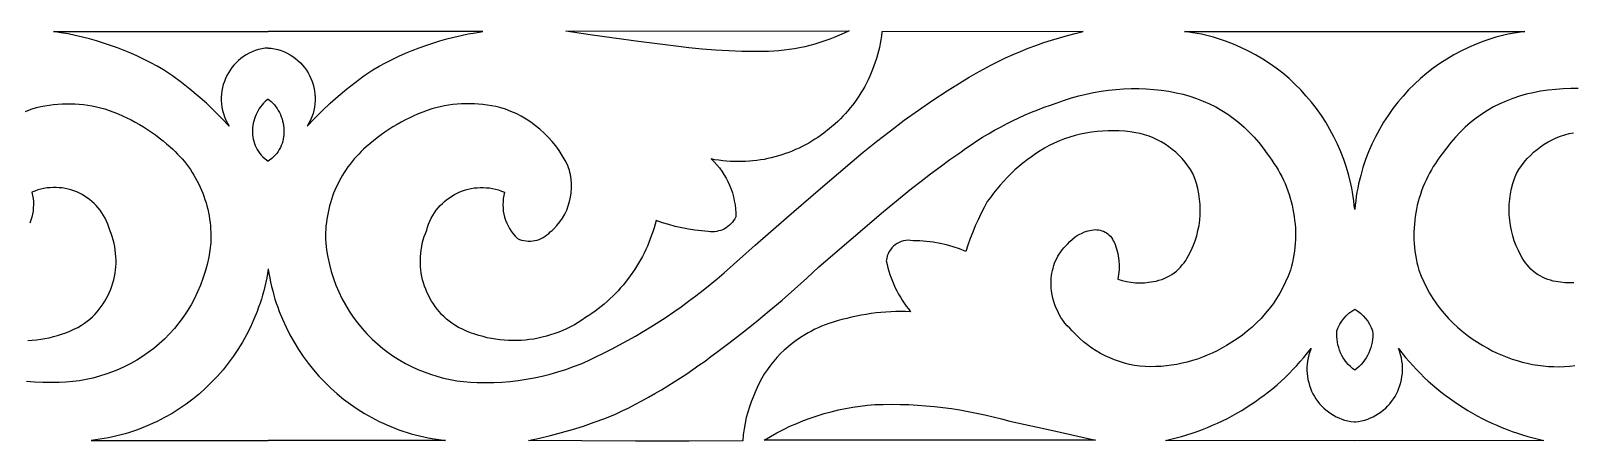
# Model space of a CAD drawing. Extents: x -204 to 222, y -183 to 183.
# Drawn here: x -10.6 to 116.3, y 149.2 to 183 of the extents above; entities that cross this region are included whole.
import ezdxf

# ---------------------------------------------------------------- set-up
doc = ezdxf.new("R2010")
doc.units = 0
doc.header["$MEASUREMENT"] = 0
doc.layers.add('LAYER_1', color=18, linetype='CONTINUOUS')

msp = doc.modelspace()

# ---------------------------------------------------------------- linework, layer by layer
at = {"layer": 'LAYER_1'}
for points in [[(8.93, 181.59), (8.69, 181.57), (8.41, 181.52), (8.13, 181.46), (7.87, 181.38), (7.61, 181.28), (7.36, 181.17), (7.12, 181.04), (6.9, 180.89), (6.68, 180.74), (6.48, 180.57), (6.29, 180.38), (6.11, 180.19), (5.94, 179.99), (5.79, 179.77), (5.65, 179.55), (5.52, 179.32), (5.41, 179.08), (5.32, 178.83), (5.23, 178.58), (5.17, 178.33), (5.12, 178.07), (5.08, 177.8), (5.07, 177.54), (5.07, 177.27), (5.09, 177), (5.12, 176.73), (5.17, 176.46), (5.25, 176.19), (5.34, 175.93), (5.45, 175.66), (5.58, 175.4), (5.73, 175.15), (5.12, 175.8), (4.49, 176.43), (3.84, 177.04), (3.17, 177.64), (2.48, 178.21), (1.78, 178.76), (1.06, 179.29), (0.32, 179.8), (-0.2, 180.1), (-0.74, 180.38), (-1.28, 180.65), (-1.82, 180.91), (-2.37, 181.16), (-2.93, 181.39), (-3.49, 181.61), (-4.06, 181.81), (-4.63, 182), (-5.2, 182.18), (-5.78, 182.34), (-6.37, 182.49), (-6.96, 182.63), (-7.55, 182.75), (-8.14, 182.85), (-8.74, 182.95), (8.93, 182.95)], [(8.93, 181.59), (9.17, 181.57), (9.45, 181.52), (9.73, 181.46), (10, 181.38), (10.26, 181.28), (10.5, 181.17), (10.74, 181.04), (10.97, 180.89), (11.18, 180.74), (11.38, 180.57), (11.58, 180.38), (11.76, 180.19), (11.92, 179.99), (12.08, 179.77), (12.21, 179.55), (12.34, 179.32), (12.45, 179.08), (12.55, 178.83), (12.63, 178.58), (12.7, 178.33), (12.75, 178.07), (12.78, 177.8), (12.8, 177.54), (12.8, 177.27), (12.78, 177), (12.74, 176.73), (12.69, 176.46), (12.62, 176.19), (12.52, 175.93), (12.41, 175.66), (12.28, 175.4), (12.13, 175.15), (12.74, 175.8), (13.38, 176.43), (14.03, 177.04), (14.7, 177.64), (15.38, 178.21), (16.09, 178.76), (16.8, 179.29), (17.54, 179.8), (18.07, 180.1), (18.6, 180.38), (19.14, 180.65), (19.68, 180.91), (20.24, 181.16), (20.79, 181.39), (21.35, 181.61), (21.92, 181.81), (22.49, 182), (23.07, 182.18), (23.65, 182.34), (24.23, 182.49), (24.82, 182.63), (25.41, 182.75), (26, 182.85), (26.6, 182.95), (8.93, 182.95)], [(116.81, 178.25), (116.19, 178.25), (115.57, 178.23), (114.95, 178.18), (114.33, 178.12), (113.71, 178.03), (113.09, 177.91), (112.52, 177.78), (111.97, 177.63), (111.42, 177.44), (110.88, 177.23), (110.36, 177), (109.84, 176.74), (109.34, 176.45), (108.86, 176.14), (108.39, 175.81), (107.94, 175.45), (107.5, 175.08), (107.08, 174.68), (106.69, 174.26), (106.31, 173.82), (105.95, 173.36), (105.61, 172.88), (105.41, 172.63), (105.22, 172.37), (105.04, 172.1), (104.87, 171.84), (104.71, 171.56), (104.55, 171.29), (104.41, 171.01), (104.27, 170.72), (104.14, 170.43), (104.02, 170.14), (103.91, 169.85), (103.81, 169.55), (103.71, 169.25), (103.63, 168.95), (103.55, 168.65), (103.49, 168.34), (103.43, 168.03), (103.38, 167.72), (103.34, 167.41), (103.31, 167.09), (103.29, 166.78), (103.28, 166.47), (103.28, 166.15), (103.28, 165.83), (103.3, 165.52), (103.32, 165.2), (103.36, 164.89), (103.4, 164.57), (103.46, 164.26), (103.52, 163.94), (103.6, 163.63), (103.68, 163.32), (103.87, 162.83), (104.08, 162.35), (104.31, 161.88), (104.57, 161.43), (104.84, 160.98), (105.13, 160.55), (105.44, 160.14), (105.77, 159.74), (106.11, 159.35), (106.47, 158.98), (106.85, 158.62), (107.24, 158.29), (107.65, 157.97), (108.07, 157.67), (108.51, 157.38), (108.96, 157.12), (109.35, 156.9), (109.73, 156.69), (110.13, 156.49), (110.53, 156.32), (110.94, 156.15), (111.35, 156), (111.77, 155.87), (112.19, 155.75), (112.61, 155.65), (113.04, 155.56), (113.48, 155.49), (113.91, 155.44), (114.35, 155.4), (114.79, 155.38), (115.23, 155.37), (115.67, 155.38), (116.1, 155.42), (116.52, 155.48)], [(-11.05, 176.38), (-10.6, 176.55), (-10.15, 176.7), (-9.8, 176.78), (-9.45, 176.84), (-9.1, 176.9), (-8.75, 176.94), (-8.4, 176.97), (-8.04, 176.99), (-7.69, 177), (-7.33, 177), (-6.98, 176.99), (-6.63, 176.97), (-6.27, 176.93), (-5.92, 176.89), (-5.57, 176.83), (-5.22, 176.76), (-4.88, 176.68), (-4.53, 176.59), (-4.16, 176.46), (-3.79, 176.32), (-3.43, 176.18), (-3.07, 176.02), (-2.71, 175.85), (-2.36, 175.68), (-2.02, 175.49), (-1.67, 175.3), (-1.34, 175.1), (-1, 174.89), (-0.68, 174.67), (-0.36, 174.44), (-0.04, 174.21), (0.27, 173.96), (0.57, 173.71), (0.87, 173.45), (1.08, 173.27), (1.28, 173.07), (1.47, 172.87), (1.66, 172.67), (1.85, 172.46), (2.03, 172.25), (2.2, 172.03), (2.36, 171.81), (2.52, 171.59), (2.67, 171.36), (2.81, 171.12), (2.95, 170.89), (3.08, 170.64), (3.21, 170.4), (3.32, 170.15), (3.44, 169.9), (3.54, 169.64), (3.63, 169.39), (3.72, 169.13), (3.81, 168.86), (3.88, 168.6), (3.95, 168.33), (4.01, 168.06), (4.06, 167.79), (4.1, 167.52), (4.14, 167.24), (4.17, 166.97), (4.19, 166.69), (4.2, 166.41), (4.21, 166.13), (4.21, 165.85), (4.2, 165.57), (4.13, 164.96), (4.03, 164.37), (3.9, 163.78), (3.74, 163.2), (3.56, 162.63), (3.35, 162.07), (3.12, 161.52), (2.86, 160.99), (2.58, 160.46), (2.27, 159.95), (1.94, 159.46), (1.58, 158.98), (1.21, 158.52), (0.81, 158.07), (0.38, 157.65), (-0.06, 157.24), (-0.5, 156.88), (-0.95, 156.54), (-1.41, 156.22), (-1.89, 155.92), (-2.38, 155.64), (-2.88, 155.38), (-3.39, 155.15), (-3.9, 154.94), (-4.43, 154.75), (-4.96, 154.58), (-5.5, 154.44), (-6.05, 154.32), (-6.6, 154.22), (-7.16, 154.15), (-7.72, 154.1), (-8.29, 154.07), (-8.96, 154.06), (-9.64, 154.07), (-10.31, 154.11), (-10.98, 154.16)], [(8.93, 177.38), (8.83, 177.3), (8.69, 177.18), (8.55, 177.05), (8.43, 176.91), (8.31, 176.76), (8.2, 176.61), (8.1, 176.45), (8.01, 176.29), (7.93, 176.12), (7.86, 175.94), (7.8, 175.77), (7.74, 175.58), (7.7, 175.4), (7.67, 175.22), (7.65, 175.03), (7.63, 174.84), (7.63, 174.66), (7.64, 174.47), (7.66, 174.28), (7.69, 174.1), (7.74, 173.92), (7.79, 173.74), (7.86, 173.57), (7.93, 173.4), (8.02, 173.23), (8.12, 173.07), (8.24, 172.92), (8.36, 172.77), (8.5, 172.63), (8.65, 172.5), (8.81, 172.37), (8.93, 172.29)], [(8.93, 177.38), (9.03, 177.3), (9.17, 177.18), (9.31, 177.05), (9.44, 176.91), (9.55, 176.76), (9.66, 176.61), (9.76, 176.45), (9.85, 176.29), (9.93, 176.12), (10.01, 175.94), (10.07, 175.77), (10.12, 175.58), (10.16, 175.4), (10.2, 175.22), (10.22, 175.03), (10.23, 174.84), (10.23, 174.66), (10.22, 174.47), (10.2, 174.28), (10.17, 174.1), (10.13, 173.92), (10.07, 173.74), (10.01, 173.57), (9.93, 173.4), (9.84, 173.23), (9.74, 173.07), (9.63, 172.92), (9.5, 172.77), (9.37, 172.63), (9.22, 172.5), (9.05, 172.37), (8.93, 172.29)], [(116.45, 162.28), (116.08, 162.27), (115.71, 162.28), (115.34, 162.32), (114.97, 162.38), (114.74, 162.42), (114.51, 162.48), (114.29, 162.55), (114.07, 162.64), (113.86, 162.74), (113.66, 162.85), (113.46, 162.97), (113.27, 163.1), (113.09, 163.24), (112.91, 163.4), (112.75, 163.56), (112.59, 163.74), (112.45, 163.92), (112.32, 164.12), (112.19, 164.32), (112.08, 164.53), (111.88, 164.92), (111.7, 165.32), (111.54, 165.73), (111.41, 166.15), (111.3, 166.57), (111.22, 167), (111.16, 167.43), (111.12, 167.86), (111.11, 168.29), (111.13, 168.72), (111.16, 169.16), (111.23, 169.59), (111.31, 170.02), (111.42, 170.44), (111.56, 170.86), (111.72, 171.27), (111.92, 171.59), (112.13, 171.9), (112.36, 172.2), (112.6, 172.49), (112.86, 172.75), (113.13, 173.01), (113.41, 173.25), (113.71, 173.47), (114.01, 173.68), (114.33, 173.87), (114.66, 174.04), (114.99, 174.19), (115.34, 174.33), (115.69, 174.45), (116.05, 174.55), (116.42, 174.62)], [(-10.85, 157.53), (-10.5, 157.55), (-10.15, 157.59), (-9.8, 157.63), (-9.45, 157.69), (-9.1, 157.76), (-8.76, 157.85), (-8.42, 157.94), (-8.08, 158.05), (-7.74, 158.17), (-7.41, 158.3), (-7.08, 158.45), (-6.75, 158.61), (-6.43, 158.78), (-6.19, 158.94), (-5.97, 159.11), (-5.75, 159.29), (-5.55, 159.48), (-5.35, 159.68), (-5.16, 159.89), (-4.99, 160.1), (-4.82, 160.32), (-4.66, 160.54), (-4.52, 160.77), (-4.38, 161.01), (-4.26, 161.25), (-4.14, 161.5), (-4.04, 161.75), (-3.94, 162), (-3.86, 162.26), (-3.79, 162.53), (-3.73, 162.79), (-3.68, 163.06), (-3.64, 163.33), (-3.62, 163.6), (-3.6, 163.87), (-3.6, 164.15), (-3.61, 164.42), (-3.63, 164.7), (-3.66, 164.97), (-3.7, 165.25), (-3.76, 165.52), (-3.83, 165.8), (-3.91, 166.07), (-4.01, 166.34), (-4.11, 166.6), (-4.19, 166.86), (-4.28, 167.11), (-4.38, 167.35), (-4.5, 167.59), (-4.62, 167.81), (-4.76, 168.03), (-4.91, 168.24), (-5.06, 168.43), (-5.23, 168.62), (-5.41, 168.8), (-5.59, 168.97), (-5.78, 169.13), (-5.98, 169.27), (-6.19, 169.41), (-6.4, 169.53), (-6.62, 169.65), (-6.84, 169.75), (-7.07, 169.84), (-7.31, 169.92), (-7.55, 169.98), (-7.79, 170.03), (-8.03, 170.08), (-8.28, 170.1), (-8.53, 170.12), (-8.78, 170.12), (-9.03, 170.1), (-9.28, 170.08), (-9.54, 170.03), (-9.79, 169.98), (-10.04, 169.91), (-10.29, 169.82), (-10.54, 169.72), (-10.48, 169.46), (-10.43, 169.21), (-10.4, 168.95), (-10.4, 168.69), (-10.41, 168.43), (-10.43, 168.17), (-10.47, 167.92), (-10.53, 167.67), (-10.61, 167.43), (-10.7, 167.19)], [(8.93, 163.43), (8.93, 163.39), (8.87, 163.03), (8.81, 162.68), (8.73, 162.32), (8.65, 161.97), (8.57, 161.62), (8.47, 161.27), (8.37, 160.93), (8.26, 160.59), (8.14, 160.26), (8.02, 159.92), (7.76, 159.27), (7.47, 158.62), (7.15, 158), (6.81, 157.39), (6.44, 156.79), (6.05, 156.21), (5.64, 155.65), (5.21, 155.11), (4.75, 154.59), (4.27, 154.09), (3.77, 153.61), (3.26, 153.15), (2.72, 152.71), (2.17, 152.29), (1.6, 151.9), (1.01, 151.53), (0.4, 151.19), (-0.22, 150.87), (-0.53, 150.72), (-0.85, 150.58), (-1.17, 150.44), (-1.5, 150.31), (-1.83, 150.19), (-2.16, 150.07), (-2.5, 149.96), (-2.84, 149.86), (-3.18, 149.76), (-3.53, 149.68), (-3.87, 149.6), (-4.22, 149.52), (-4.58, 149.46), (-4.93, 149.4), (-5.29, 149.35), (-5.65, 149.31), (8.94, 149.31)], [(8.93, 163.43), (8.93, 163.39), (8.99, 163.03), (9.06, 162.68), (9.13, 162.32), (9.21, 161.97), (9.3, 161.62), (9.39, 161.27), (9.49, 160.93), (9.6, 160.59), (9.72, 160.26), (9.84, 159.92), (10.11, 159.27), (10.4, 158.62), (10.71, 158), (11.06, 157.39), (11.42, 156.79), (11.81, 156.21), (12.22, 155.65), (12.66, 155.11), (13.11, 154.59), (13.59, 154.09), (14.09, 153.61), (14.61, 153.15), (15.14, 152.71), (15.7, 152.29), (16.27, 151.9), (16.85, 151.53), (17.46, 151.19), (18.08, 150.87), (18.4, 150.72), (18.71, 150.58), (19.04, 150.44), (19.36, 150.31), (19.69, 150.19), (20.03, 150.07), (20.36, 149.96), (20.7, 149.86), (21.04, 149.76), (21.39, 149.68), (21.74, 149.6), (22.09, 149.52), (22.44, 149.46), (22.8, 149.4), (23.16, 149.35), (23.52, 149.31), (8.93, 149.31)]]:
    msp.add_lwpolyline(points, dxfattribs=at)
for points in [[(59.47, 182.92), (59.43, 182.59), (59.38, 182.27), (59.32, 181.95), (59.26, 181.64), (59.18, 181.33), (59.1, 181.02), (59.01, 180.72), (58.92, 180.42), (58.81, 180.12), (58.7, 179.83), (58.59, 179.54), (58.46, 179.26), (58.33, 178.98), (58.19, 178.7), (58.05, 178.43), (57.9, 178.16), (57.74, 177.9), (57.57, 177.64), (57.4, 177.39), (57.23, 177.14), (57.05, 176.9), (56.86, 176.66), (56.66, 176.43), (56.47, 176.2), (56.26, 175.98), (56.05, 175.77), (55.84, 175.55), (55.62, 175.35), (55.16, 174.96), (54.69, 174.59), (54.2, 174.24), (53.95, 174.08), (53.69, 173.92), (53.44, 173.77), (53.17, 173.62), (52.91, 173.49), (52.64, 173.36), (52.36, 173.23), (52.08, 173.11), (51.8, 173), (51.52, 172.9), (51.23, 172.8), (50.95, 172.72), (50.65, 172.63), (50.36, 172.56), (50.06, 172.49), (49.76, 172.43), (49.46, 172.38), (49.16, 172.34), (48.85, 172.3), (48.55, 172.28), (48.24, 172.26), (47.93, 172.25), (47.62, 172.24), (47.3, 172.25), (46.99, 172.26), (46.67, 172.28), (46.36, 172.31), (46.04, 172.35), (45.72, 172.4), (45.4, 172.46), (45.64, 172.22), (45.87, 171.98), (46.08, 171.72), (46.28, 171.45), (46.46, 171.18), (46.63, 170.89), (46.78, 170.6), (46.92, 170.3), (47.04, 169.99), (47.15, 169.67), (47.24, 169.35), (47.31, 169.03), (47.37, 168.7), (47.4, 168.37), (47.43, 168.03), (47.43, 167.69), (47.35, 167.54), (47.25, 167.39), (47.15, 167.25), (47.03, 167.12), (46.91, 167.01), (46.78, 166.9), (46.64, 166.8), (46.5, 166.72), (46.34, 166.64), (46.19, 166.58), (46.02, 166.54), (45.86, 166.5), (45.69, 166.48), (45.52, 166.47), (45.34, 166.47), (45.17, 166.49), (44.62, 166.54), (44.07, 166.6), (43.53, 166.68), (42.99, 166.79), (42.45, 166.91), (41.92, 167.06), (41.4, 167.22), (40.88, 167.41), (40.79, 167.1), (40.7, 166.79), (40.61, 166.48), (40.5, 166.18), (40.39, 165.88), (40.28, 165.59), (40.15, 165.3), (40.02, 165.01), (39.88, 164.72), (39.74, 164.44), (39.59, 164.16), (39.43, 163.89), (39.1, 163.35), (38.74, 162.84), (38.35, 162.34), (38.15, 162.09), (37.95, 161.85), (37.74, 161.62), (37.52, 161.39), (37.3, 161.17), (37.07, 160.95), (36.84, 160.74), (36.6, 160.53), (36.35, 160.33), (36.1, 160.13), (35.85, 159.94), (35.59, 159.76), (35.33, 159.58), (35.06, 159.41), (34.76, 159.2), (34.45, 159.01), (34.14, 158.83), (33.82, 158.65), (33.5, 158.5), (33.18, 158.35), (32.85, 158.21), (32.52, 158.09), (32.18, 157.98), (31.84, 157.88), (31.5, 157.79), (31.16, 157.72), (30.81, 157.65), (30.46, 157.6), (30.11, 157.56), (29.76, 157.54), (29.41, 157.52), (29.06, 157.52), (28.71, 157.53), (28.36, 157.55), (28.01, 157.59), (27.66, 157.63), (27.31, 157.69), (26.97, 157.76), (26.62, 157.85), (26.28, 157.94), (25.94, 158.05), (25.6, 158.17), (25.27, 158.3), (24.94, 158.45), (24.61, 158.61), (24.29, 158.78), (24.06, 158.94), (23.83, 159.11), (23.62, 159.29), (23.41, 159.48), (23.21, 159.68), (23.03, 159.89), (22.85, 160.1), (22.68, 160.32), (22.53, 160.54), (22.38, 160.77), (22.25, 161.01), (22.12, 161.25), (22, 161.5), (21.9, 161.75), (21.81, 162), (21.72, 162.26), (21.65, 162.53), (21.59, 162.79), (21.54, 163.06), (21.51, 163.33), (21.48, 163.6), (21.46, 163.87), (21.46, 164.15), (21.47, 164.42), (21.49, 164.7), (21.52, 164.97), (21.57, 165.25), (21.62, 165.52), (21.69, 165.8), (21.78, 166.07), (21.87, 166.34), (21.98, 166.6), (22.05, 166.86), (22.14, 167.11), (22.25, 167.35), (22.36, 167.59), (22.49, 167.81), (22.62, 168.03), (22.77, 168.24), (22.93, 168.43), (23.1, 168.62), (23.27, 168.8), (23.45, 168.97), (23.65, 169.13), (23.85, 169.27), (24.05, 169.41), (24.27, 169.53), (24.48, 169.65), (24.71, 169.75), (24.94, 169.84), (25.17, 169.92), (25.41, 169.98), (25.65, 170.03), (25.9, 170.08), (26.14, 170.1), (26.39, 170.12), (26.64, 170.12), (26.89, 170.1), (27.15, 170.08), (27.4, 170.03), (27.65, 169.98), (27.9, 169.91), (28.15, 169.82), (28.4, 169.72), (28.34, 169.46), (28.29, 169.21), (28.27, 168.95), (28.26, 168.69), (28.27, 168.43), (28.29, 168.17), (28.34, 167.92), (28.4, 167.67), (28.47, 167.43), (28.57, 167.19), (28.68, 166.96), (28.8, 166.73), (28.94, 166.51), (29.09, 166.3), (29.26, 166.11), (29.45, 165.92), (29.62, 165.85), (29.8, 165.79), (29.98, 165.75), (30.17, 165.72), (30.35, 165.71), (30.53, 165.71), (30.71, 165.72), (30.89, 165.75), (31.07, 165.79), (31.24, 165.85), (31.41, 165.92), (31.58, 166), (31.73, 166.1), (31.88, 166.21), (32.03, 166.33), (32.16, 166.47), (32.31, 166.59), (32.45, 166.72), (32.71, 167), (32.95, 167.29), (33.16, 167.6), (33.35, 167.92), (33.51, 168.26), (33.64, 168.6), (33.75, 168.96), (33.83, 169.32), (33.89, 169.68), (33.91, 170.06), (33.91, 170.43), (33.88, 170.8), (33.82, 171.18), (33.78, 171.36), (33.73, 171.55), (33.67, 171.73), (33.61, 171.92), (33.39, 172.34), (33.15, 172.76), (32.89, 173.16), (32.61, 173.54), (32.31, 173.91), (31.99, 174.26), (31.66, 174.59), (31.31, 174.91), (30.95, 175.2), (30.57, 175.48), (30.17, 175.74), (29.76, 175.97), (29.34, 176.19), (28.91, 176.38), (28.47, 176.55), (28.01, 176.7), (27.67, 176.78), (27.32, 176.84), (26.96, 176.9), (26.61, 176.94), (26.26, 176.97), (25.91, 176.99), (25.55, 177), (25.2, 177), (24.84, 176.99), (24.49, 176.97), (24.14, 176.93), (23.79, 176.89), (23.44, 176.83), (23.09, 176.76), (22.74, 176.68), (22.4, 176.59), (22.02, 176.46), (21.66, 176.32), (21.29, 176.18), (20.93, 176.02), (20.58, 175.85), (20.23, 175.68), (19.88, 175.49), (19.54, 175.3), (19.2, 175.1), (18.87, 174.89), (18.54, 174.67), (18.22, 174.44), (17.91, 174.21), (17.6, 173.96), (17.29, 173.71), (17, 173.45), (16.79, 173.27), (16.58, 173.07), (16.39, 172.87), (16.2, 172.67), (16.02, 172.46), (15.84, 172.25), (15.67, 172.03), (15.5, 171.81), (15.35, 171.59), (15.19, 171.36), (15.05, 171.12), (14.91, 170.89), (14.78, 170.64), (14.66, 170.4), (14.54, 170.15), (14.43, 169.9), (14.32, 169.64), (14.23, 169.39), (14.14, 169.13), (14.06, 168.86), (13.98, 168.6), (13.92, 168.33), (13.86, 168.06), (13.8, 167.79), (13.76, 167.52), (13.72, 167.24), (13.69, 166.97), (13.67, 166.69), (13.66, 166.41), (13.65, 166.13), (13.66, 165.85), (13.67, 165.57), (13.74, 164.96), (13.84, 164.37), (13.97, 163.78), (14.12, 163.2), (14.3, 162.63), (14.51, 162.07), (14.74, 161.52), (15, 160.99), (15.29, 160.46), (15.59, 159.95), (15.93, 159.46), (16.28, 158.98), (16.66, 158.52), (17.06, 158.07), (17.48, 157.65), (17.92, 157.24), (18.36, 156.88), (18.81, 156.54), (19.28, 156.22), (19.76, 155.92), (20.24, 155.64), (20.74, 155.38), (21.25, 155.15), (21.77, 154.94), (22.29, 154.75), (22.83, 154.58), (23.37, 154.44), (23.91, 154.32), (24.47, 154.22), (25.02, 154.15), (25.59, 154.1), (26.15, 154.07), (26.83, 154.06), (27.5, 154.07), (28.17, 154.11), (28.85, 154.16), (29.51, 154.24), (30.18, 154.34), (30.84, 154.46), (31.5, 154.6), (32.15, 154.76), (32.79, 154.94), (33.43, 155.15), (34.07, 155.38), (34.69, 155.62), (35.31, 155.89), (35.92, 156.18), (36.53, 156.49), (37.2, 156.82), (37.86, 157.17), (38.52, 157.52), (39.17, 157.89), (39.82, 158.27), (40.45, 158.66), (41.09, 159.06), (41.71, 159.46), (42.33, 159.88), (42.94, 160.31), (43.55, 160.75), (44.15, 161.2), (44.74, 161.66), (45.32, 162.13), (45.9, 162.61), (46.47, 163.1), (49.04, 165.37), (51.62, 167.62), (54.22, 169.86), (56.83, 172.08), (57.92, 173.01), (59.03, 173.91), (60.16, 174.79), (61.31, 175.65), (62.47, 176.48), (63.66, 177.29), (64.85, 178.07), (66.07, 178.83), (66.65, 179.18), (67.24, 179.53), (67.83, 179.86), (68.43, 180.18), (69.04, 180.48), (69.65, 180.77), (70.27, 181.05), (70.89, 181.31), (71.52, 181.57), (72.15, 181.81), (72.79, 182.03), (73.44, 182.24), (74.08, 182.44), (74.74, 182.62), (75.39, 182.79), (76.05, 182.95)], [(33.45, 182.97), (56.76, 183), (56.37, 182.81), (55.98, 182.64), (55.58, 182.47), (55.18, 182.31), (54.77, 182.17), (54.36, 182.04), (53.95, 181.91), (53.53, 181.8), (53.11, 181.7), (52.69, 181.61), (52.27, 181.53), (51.84, 181.46), (51.42, 181.4), (50.99, 181.36), (50.56, 181.32), (50.13, 181.3), (49.03, 181.29), (47.94, 181.31), (46.85, 181.35), (45.76, 181.42), (44.67, 181.5), (43.58, 181.61), (42.5, 181.73), (41.41, 181.88), (39.42, 182.12), (37.43, 182.39), (35.44, 182.67)], [(98.4, 168.31), (98.36, 168.67), (98.32, 169.02), (98.27, 169.37), (98.21, 169.72), (98.15, 170.07), (98.08, 170.41), (97.91, 171.09), (97.72, 171.75), (97.5, 172.41), (97.25, 173.05), (96.98, 173.68), (96.69, 174.29), (96.36, 174.89), (96.02, 175.48), (95.65, 176.05), (95.26, 176.6), (94.84, 177.13), (94.41, 177.64), (93.95, 178.14), (93.48, 178.62), (92.99, 179.07), (92.47, 179.51), (91.94, 179.92), (91.39, 180.31), (90.83, 180.68), (90.24, 181.02), (89.65, 181.34), (89.03, 181.64), (88.41, 181.91), (87.77, 182.15), (87.11, 182.37), (86.78, 182.47), (86.45, 182.56), (86.11, 182.64), (85.77, 182.72), (85.43, 182.79), (85.08, 182.85), (84.74, 182.9), (84.39, 182.95), (98.4, 182.95), (112.41, 182.95), (112.06, 182.9), (111.71, 182.85), (111.37, 182.79), (111.03, 182.72), (110.69, 182.64), (110.35, 182.56), (110.01, 182.47), (109.68, 182.37), (109.03, 182.15), (108.39, 181.91), (107.76, 181.64), (107.15, 181.34), (106.55, 181.02), (105.97, 180.68), (105.41, 180.31), (104.86, 179.92), (104.33, 179.51), (103.81, 179.07), (103.32, 178.62), (102.84, 178.14), (102.39, 177.64), (101.95, 177.13), (101.54, 176.6), (101.15, 176.05), (100.78, 175.48), (100.43, 174.89), (100.11, 174.29), (99.82, 173.68), (99.54, 173.05), (99.3, 172.41), (99.08, 171.75), (98.89, 171.09), (98.72, 170.41), (98.65, 170.07), (98.58, 169.72), (98.53, 169.37), (98.48, 169.02), (98.43, 168.67)], [(91.19, 172.88), (91.39, 172.63), (91.57, 172.37), (91.75, 172.1), (91.93, 171.84), (92.09, 171.56), (92.24, 171.29), (92.39, 171.01), (92.53, 170.72), (92.66, 170.43), (92.78, 170.14), (92.89, 169.85), (92.99, 169.55), (93.08, 169.25), (93.17, 168.95), (93.24, 168.65), (93.31, 168.34), (93.37, 168.03), (93.42, 167.72), (93.45, 167.41), (93.49, 167.09), (93.51, 166.78), (93.52, 166.47), (93.52, 166.15), (93.51, 165.83), (93.5, 165.52), (93.47, 165.2), (93.44, 164.89), (93.39, 164.57), (93.34, 164.26), (93.27, 163.94), (93.2, 163.63), (93.12, 163.32), (92.93, 162.83), (92.71, 162.35), (92.48, 161.88), (92.23, 161.43), (91.96, 160.98), (91.67, 160.55), (91.36, 160.14), (91.03, 159.74), (90.69, 159.35), (90.32, 158.98), (89.95, 158.62), (89.55, 158.29), (89.15, 157.97), (88.72, 157.67), (88.28, 157.38), (87.83, 157.12), (87.45, 156.9), (87.06, 156.69), (86.67, 156.49), (86.26, 156.32), (85.86, 156.15), (85.44, 156), (85.03, 155.87), (84.61, 155.75), (84.18, 155.65), (83.75, 155.56), (83.32, 155.49), (82.89, 155.44), (82.45, 155.4), (82.01, 155.38), (81.57, 155.37), (81.13, 155.38), (80.7, 155.42), (80.27, 155.48), (79.85, 155.56), (79.44, 155.66), (79.03, 155.79), (78.63, 155.93), (78.23, 156.09), (77.85, 156.26), (77.47, 156.46), (77.1, 156.68), (76.75, 156.91), (76.4, 157.16), (76.06, 157.43), (75.74, 157.71), (75.43, 158.01), (75.14, 158.33), (74.93, 158.53), (74.73, 158.74), (74.54, 158.96), (74.37, 159.2), (74.21, 159.43), (74.07, 159.68), (73.94, 159.93), (73.82, 160.2), (73.71, 160.46), (73.62, 160.73), (73.55, 161.01), (73.49, 161.29), (73.44, 161.58), (73.41, 161.87), (73.4, 162.16), (73.4, 162.45), (73.41, 162.66), (73.43, 162.87), (73.46, 163.08), (73.51, 163.29), (73.56, 163.49), (73.62, 163.69), (73.69, 163.89), (73.77, 164.08), (73.86, 164.27), (73.96, 164.46), (74.07, 164.63), (74.19, 164.81), (74.31, 164.98), (74.45, 165.14), (74.59, 165.29), (74.74, 165.44), (74.94, 165.66), (75.16, 165.87), (75.39, 166.05), (75.64, 166.21), (75.89, 166.34), (76.16, 166.46), (76.44, 166.55), (76.73, 166.61), (76.88, 166.64), (77.02, 166.65), (77.17, 166.64), (77.31, 166.63), (77.45, 166.6), (77.58, 166.56), (77.71, 166.51), (77.84, 166.45), (77.96, 166.38), (78.07, 166.29), (78.18, 166.2), (78.28, 166.1), (78.37, 165.99), (78.45, 165.87), (78.52, 165.74), (78.58, 165.61), (78.66, 165.43), (78.72, 165.24), (78.78, 165.06), (78.84, 164.87), (78.88, 164.68), (78.92, 164.49), (78.97, 164.11), (78.99, 163.72), (79, 163.53), (78.99, 163.34), (78.97, 163.14), (78.95, 162.95), (78.92, 162.76), (78.88, 162.57), (79.24, 162.46), (79.61, 162.38), (79.97, 162.32), (80.34, 162.28), (80.71, 162.27), (81.08, 162.28), (81.45, 162.32), (81.82, 162.38), (82.05, 162.42), (82.28, 162.48), (82.51, 162.55), (82.72, 162.64), (82.93, 162.74), (83.14, 162.85), (83.34, 162.97), (83.53, 163.1), (83.71, 163.24), (83.88, 163.4), (84.05, 163.56), (84.2, 163.74), (84.35, 163.92), (84.48, 164.12), (84.6, 164.32), (84.71, 164.53), (84.92, 164.92), (85.1, 165.32), (85.25, 165.73), (85.39, 166.15), (85.49, 166.57), (85.58, 167), (85.64, 167.43), (85.67, 167.86), (85.68, 168.29), (85.67, 168.72), (85.63, 169.16), (85.57, 169.59), (85.48, 170.02), (85.37, 170.44), (85.23, 170.86), (85.07, 171.27), (84.88, 171.59), (84.66, 171.9), (84.44, 172.2), (84.19, 172.49), (83.94, 172.75), (83.67, 173.01), (83.38, 173.25), (83.09, 173.47), (82.78, 173.68), (82.47, 173.87), (82.14, 174.04), (81.8, 174.19), (81.46, 174.33), (81.1, 174.45), (80.74, 174.55), (80.38, 174.62), (79.92, 174.69), (79.46, 174.74), (79, 174.77), (78.55, 174.79), (78.09, 174.78), (77.63, 174.76), (77.18, 174.72), (76.72, 174.66), (76.27, 174.58), (75.83, 174.49), (75.38, 174.38), (74.94, 174.25), (74.51, 174.11), (74.08, 173.94), (73.65, 173.76), (73.24, 173.57), (72.86, 173.35), (72.49, 173.13), (72.12, 172.89), (71.77, 172.64), (71.42, 172.39), (71.08, 172.12), (70.75, 171.84), (70.42, 171.56), (70.11, 171.26), (69.8, 170.96), (69.5, 170.64), (69.21, 170.32), (68.93, 169.99), (68.66, 169.65), (68.4, 169.3), (68.14, 168.95), (67.88, 168.46), (67.62, 167.96), (67.38, 167.46), (67.15, 166.95), (66.94, 166.43), (66.74, 165.91), (66.55, 165.38), (66.38, 164.85), (65.86, 165.06), (65.33, 165.24), (64.79, 165.39), (64.25, 165.52), (63.7, 165.61), (63.14, 165.68), (62.59, 165.72), (62.03, 165.73), (61.83, 165.76), (61.63, 165.77), (61.43, 165.76), (61.24, 165.72), (61.06, 165.67), (60.88, 165.6), (60.72, 165.51), (60.56, 165.41), (60.42, 165.28), (60.28, 165.15), (60.16, 165), (60.06, 164.84), (59.97, 164.66), (59.91, 164.48), (59.86, 164.28), (59.83, 164.08), (59.89, 163.79), (59.96, 163.51), (60.04, 163.23), (60.13, 162.95), (60.23, 162.67), (60.34, 162.4), (60.45, 162.13), (60.57, 161.86), (60.7, 161.6), (60.84, 161.34), (60.99, 161.09), (61.14, 160.84), (61.3, 160.59), (61.47, 160.35), (61.65, 160.12), (61.83, 159.89), (61.42, 159.9), (61.01, 159.9), (60.6, 159.9), (60.2, 159.88), (59.79, 159.86), (59.38, 159.83), (58.98, 159.79), (58.57, 159.74), (58.17, 159.68), (57.76, 159.61), (57.36, 159.53), (56.96, 159.45), (56.57, 159.35), (56.17, 159.25), (55.78, 159.14), (55.38, 159.02), (55.09, 158.92), (54.79, 158.82), (54.5, 158.7), (54.22, 158.58), (53.93, 158.45), (53.66, 158.3), (53.39, 158.16), (53.12, 158), (52.76, 157.78), (52.41, 157.54), (52.07, 157.29), (51.74, 157.02), (51.43, 156.74), (51.12, 156.45), (50.83, 156.15), (50.56, 155.83), (50.29, 155.5), (50.04, 155.15), (49.81, 154.8), (49.59, 154.43), (49.39, 154.06), (49.2, 153.67), (49.03, 153.28), (48.87, 152.87), (48.71, 152.48), (48.55, 152.07), (48.42, 151.64), (48.3, 151.19), (48.2, 150.73), (48.12, 150.25), (48.05, 149.77), (48.01, 149.28), (43.6, 149.25), (39.18, 149.25), (34.77, 149.27), (30.36, 149.31), (31.27, 149.5), (32.19, 149.72), (33.09, 149.95), (33.99, 150.21), (34.88, 150.49), (35.77, 150.8), (36.65, 151.12), (37.52, 151.46), (38.08, 151.73), (38.63, 152), (39.17, 152.28), (39.71, 152.57), (40.25, 152.87), (40.78, 153.17), (41.31, 153.48), (41.84, 153.8), (42.36, 154.12), (42.88, 154.45), (43.39, 154.79), (43.9, 155.13), (44.4, 155.49), (44.9, 155.84), (45.39, 156.21), (45.88, 156.58), (46.98, 157.4), (48.06, 158.24), (49.13, 159.09), (50.19, 159.96), (51.24, 160.84), (52.27, 161.75), (53.28, 162.66), (54.28, 163.6), (59.6, 168.14), (60.36, 168.77), (61.13, 169.4), (61.91, 170.02), (62.69, 170.63), (63.48, 171.23), (64.27, 171.82), (65.07, 172.41), (65.88, 172.98), (66.34, 173.31), (66.81, 173.63), (67.28, 173.95), (67.76, 174.25), (68.24, 174.54), (68.73, 174.82), (69.23, 175.09), (69.73, 175.36), (70.23, 175.61), (70.74, 175.85), (71.26, 176.08), (71.78, 176.3), (72.3, 176.51), (72.83, 176.71), (73.36, 176.9), (73.9, 177.07), (74.49, 177.29), (75.08, 177.48), (75.68, 177.65), (76.29, 177.8), (76.9, 177.93), (77.51, 178.04), (78.13, 178.13), (78.74, 178.19), (79.36, 178.23), (79.98, 178.25), (80.61, 178.25), (81.23, 178.23), (81.85, 178.18), (82.47, 178.12), (83.09, 178.03), (83.7, 177.91), (84.27, 177.78), (84.83, 177.63), (85.38, 177.44), (85.92, 177.23), (86.44, 177), (86.95, 176.74), (87.45, 176.45), (87.94, 176.14), (88.4, 175.81), (88.86, 175.45), (89.29, 175.08), (89.71, 174.68), (90.11, 174.26), (90.49, 173.82), (90.85, 173.36)], [(98.4, 155.08), (98.21, 155.22), (98.04, 155.38), (97.87, 155.55), (97.72, 155.72), (97.58, 155.91), (97.46, 156.1), (97.34, 156.3), (97.24, 156.51), (97.15, 156.72), (97.08, 156.94), (97.02, 157.16), (96.97, 157.39), (96.94, 157.62), (96.92, 157.85), (96.92, 158.09), (96.93, 158.32), (97.04, 158.6), (97.18, 158.86), (97.33, 159.12), (97.51, 159.35), (97.7, 159.57), (97.92, 159.77), (98.15, 159.95), (98.4, 160.11), (98.65, 159.95), (98.88, 159.77), (99.1, 159.57), (99.29, 159.35), (99.47, 159.12), (99.62, 158.86), (99.75, 158.6), (99.86, 158.32), (99.88, 158.09), (99.88, 157.85), (99.86, 157.62), (99.83, 157.39), (99.78, 157.16), (99.72, 156.94), (99.65, 156.72), (99.56, 156.51), (99.46, 156.3), (99.34, 156.1), (99.21, 155.91), (99.07, 155.72), (98.92, 155.55), (98.76, 155.38), (98.58, 155.22)], [(98.4, 149.27), (82.82, 149.31), (83.26, 149.41), (83.7, 149.52), (84.14, 149.64), (84.58, 149.77), (85.01, 149.9), (85.43, 150.05), (85.86, 150.21), (86.27, 150.37), (86.69, 150.55), (87.1, 150.73), (87.51, 150.92), (87.91, 151.12), (88.31, 151.33), (88.7, 151.55), (89.09, 151.78), (89.47, 152.01), (89.85, 152.25), (90.22, 152.51), (90.59, 152.77), (90.95, 153.03), (91.3, 153.31), (91.65, 153.59), (92, 153.89), (92.33, 154.19), (92.66, 154.49), (92.99, 154.81), (93.31, 155.13), (93.62, 155.46), (93.92, 155.8), (94.22, 156.14), (94.51, 156.5), (94.8, 156.86), (94.7, 156.6), (94.62, 156.34), (94.56, 156.09), (94.51, 155.83), (94.48, 155.57), (94.46, 155.31), (94.46, 155.06), (94.48, 154.81), (94.51, 154.56), (94.55, 154.31), (94.61, 154.07), (94.68, 153.83), (94.76, 153.6), (94.85, 153.37), (94.96, 153.15), (95.08, 152.93), (95.21, 152.72), (95.36, 152.52), (95.51, 152.33), (95.67, 152.15), (95.85, 151.97), (96.03, 151.81), (96.23, 151.66), (96.43, 151.51), (96.64, 151.38), (96.86, 151.26), (97.09, 151.16), (97.33, 151.06), (97.57, 150.98), (97.83, 150.92), (98.08, 150.87), (98.35, 150.83), (98.4, 150.84), (98.45, 150.83), (98.71, 150.87), (98.97, 150.92), (99.22, 150.98), (99.47, 151.06), (99.7, 151.16), (99.93, 151.26), (100.15, 151.38), (100.37, 151.51), (100.57, 151.66), (100.76, 151.81), (100.95, 151.97), (101.12, 152.15), (101.29, 152.33), (101.44, 152.52), (101.58, 152.72), (101.72, 152.93), (101.84, 153.15), (101.94, 153.37), (102.04, 153.6), (102.12, 153.83), (102.19, 154.07), (102.25, 154.31), (102.29, 154.56), (102.32, 154.81), (102.33, 155.06), (102.33, 155.31), (102.32, 155.57), (102.29, 155.83), (102.24, 156.09), (102.18, 156.34), (102.1, 156.6), (102, 156.86), (102.29, 156.5), (102.58, 156.14), (102.87, 155.8), (103.18, 155.46), (103.49, 155.13), (103.81, 154.81), (104.13, 154.49), (104.46, 154.19), (104.8, 153.89), (105.15, 153.59), (105.5, 153.31), (105.85, 153.03), (106.21, 152.77), (106.58, 152.51), (106.95, 152.25), (107.33, 152.01), (107.71, 151.78), (108.1, 151.55), (108.49, 151.33), (108.89, 151.12), (109.29, 150.92), (109.7, 150.73), (110.11, 150.55), (110.52, 150.37), (110.94, 150.21), (111.37, 150.05), (111.79, 149.9), (112.22, 149.77), (112.66, 149.64), (113.09, 149.52), (113.53, 149.41), (113.98, 149.31)], [(70, 150.88), (73.53, 150.12), (77.05, 149.34), (49.76, 149.33), (50.28, 149.64), (50.81, 149.93), (51.35, 150.21), (51.89, 150.47), (52.45, 150.71), (53.01, 150.94), (53.57, 151.15), (54.14, 151.34), (54.72, 151.51), (55.3, 151.67), (55.88, 151.81), (56.47, 151.94), (57.07, 152.04), (57.67, 152.13), (58.27, 152.2), (58.87, 152.25), (59.57, 152.27), (60.28, 152.28), (60.98, 152.27), (61.69, 152.25), (62.39, 152.21), (63.09, 152.16), (63.79, 152.1), (64.49, 152.02), (65.19, 151.92), (65.88, 151.82), (66.57, 151.7), (67.26, 151.56), (67.95, 151.41), (68.64, 151.25), (69.32, 151.07)]]:
    msp.add_lwpolyline(points, close=True, dxfattribs=at)

doc.saveas('drawing.dxf')
